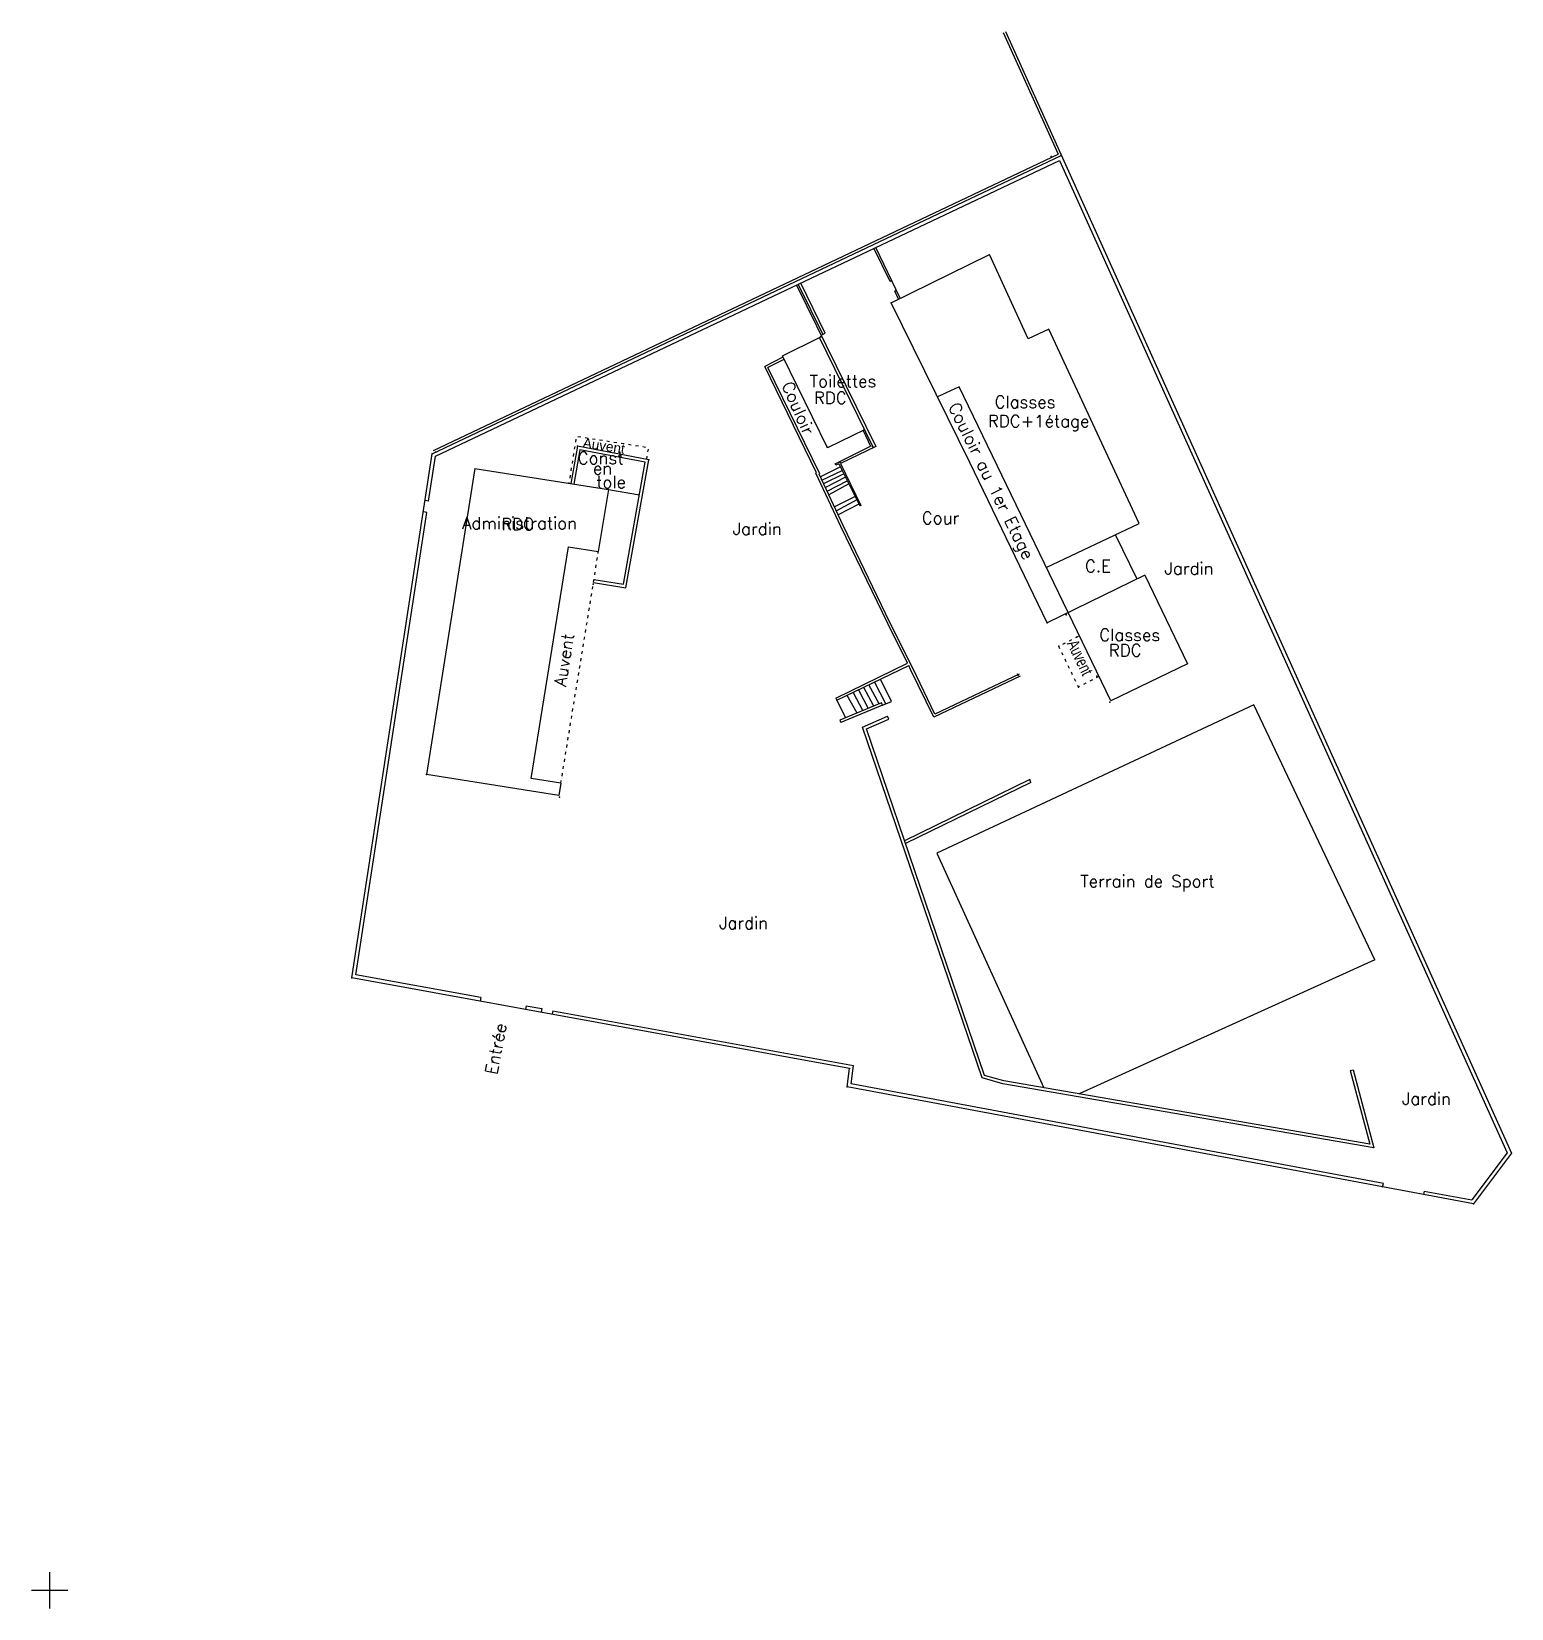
# Model space of a CAD drawing. Header units: millimetres. Extents: x 369465 to 369587, y 374493 to 374623.
import ezdxf

# ---------------------------------------------------------------- set-up
doc = ezdxf.new("R2010")
doc.units = ezdxf.units.MM
doc.linetypes.add('ACAD_ISO03W100', pattern=[30, 12, -18])
for name, color, linetype in [('CADREP1', 7, 'Continuous'), ('P1CONTINU', 7, 'Continuous'), ('POINTS', 7, 'Continuous')]:
    doc.layers.add(name, color=color, linetype=linetype)
doc.styles.add('ROMANT', font='romant.shx')
doc.styles.get("Standard").update_dxf_attribs({"font": 'arial.ttf'})

# ---------------------------------------------------------------- blocks, each defined once
blk = doc.blocks.new('CROISI')
for p, q in [((0, -0.1), (0, 0.1)), ((-0.1, 0), (0.1, 0))]:
    blk.add_line(p, q)

msp = doc.modelspace()

# ---------------------------------------------------------------- linework, layer by layer
for p, q in [((369530.34, 374598.04, -3.18), (369528.32, 374602.16, -0.65)), ((369527.96, 374601.99, -3.18), (369534.52, 374588.69, -3.18)), ((369528.1, 374602.05, -3.18), (369530.13, 374597.93, -3.18)), ((369530, 374597.86, -3.18), (369530.34, 374598.04, -3.18)), ((369534.52, 374588.69, -3.18), (369531.61, 374587.28, -3.18)), ((369531.61, 374587.28, -3.18), (369533.27, 374583.84, -3.18)), ((369531.22, 374567.95, -0.38), (369537.13, 374570.83, -0.38)), ((369531.31, 374567.77, -0.38), (369537.22, 374570.65, -0.38)), ((369532.05, 374566.33, -0.38), (369531.31, 374567.77, -0.38)), ((369565.67, 374567.39, -3.42), (369539.53, 374555.16, -3.42))]:
    msp.add_line(p, q)
at = {"flags": 128}
for points, elevation in [([(369535.69, 374602.3), (369534.35, 374605.03)], -6.53), ([(369536.53, 374600.91), (369534.5, 374605.1)], -6.53), ([(369556.22, 374582.33), (369548.78, 374598.35), (369547.07, 374597.56), (369543.88, 374604.51)], 1.4), ([(369535.82, 374602.37), (369535.69, 374602.3)], -5.42), ([(369536.21, 374601.57), (369536.07, 374601.5)], -6.01), ([(369536.39, 374600.84), (369536.07, 374601.5)], -6.53), ([(369534.32, 374588.59), (369529.88, 374597.68)], -1.82), ([(369526.84, 374596.04), (369525.36, 374595.28)], -1.26), ([(369526.93, 374595.86), (369525.62, 374595.21)], -1.26), ([(369531.64, 374582.09), (369529.58, 374586.49), (369529.63, 374586.53), (369525.36, 374595.28)], -2.27), ([(369531.82, 374582.18), (369529.84, 374586.41), (369529.9, 374586.44), (369525.62, 374595.21)], -2.27), ([(369541.37, 374593.6), (369539.6, 374592.77)], -1.55), ([(369556.69, 374578.08), (369560.21, 374570.79), (369553.87, 374567.72), (369541.37, 374593.6)], -4.35), ([(369533.46, 374590), (369534.08, 374588.71)], -2.03), ([(369531.47, 374587.25), (369531.22, 374587.14), (369531.16, 374587.27), (369534.08, 374588.71)], -1.74), ([(369531.59, 374587.01), (369529.94, 374586.2)], -2.66), ([(369530.07, 374585.91), (369531.74, 374586.71)], -2.83), ([(369531.47, 374587.25), (369533.19, 374583.79)], -1.74), ([(369531.88, 374586.43), (369530.21, 374585.61)], -2.89), ([(369532.02, 374586.15), (369530.35, 374585.32)], -3.02), ([(369530.49, 374585.01), (369532.16, 374585.87)], -3.13), ([(369532.29, 374585.6), (369530.63, 374584.71)], -3.22), ([(369532.8, 374584.58), (369531.1, 374583.71)], -3.4), ([(369532.95, 374584.29), (369531.26, 374583.38)], -3.56), ([(369533.12, 374583.94), (369531.41, 374583.06)], -3.72), ([(369533.27, 374583.84), (369533.19, 374583.79)], -3.19), ([(369537.13, 374570.83), (369535.49, 374574.1), (369531.64, 374582.09)], -2.27), ([(369546.32, 374569.93), (369539.37, 374566.63), (369537.56, 374570.41), (369535.67, 374574.19), (369531.82, 374582.18)], -2.27), ([(369548.55, 374578.73), (369556.22, 374582.33)], -1.62), ([(369556.04, 374577.76), (369554.26, 374581.41)], -4.48), ([(369508.55, 374560.93), (369506.11, 374561.33), (369509.19, 374580.42), (369511.64, 374580.03)], 0.47), ([(369546.4, 374569.75), (369539.28, 374566.37), (369537.38, 374570.32), (369537.22, 374570.65)], -2.27), ([(369546.27, 374569.77), (369546.19, 374569.95)], -4.85), ([(369532.65, 374568.42), (369533.44, 374566.91)], -0.81), ([(369533.07, 374568.63), (369533.89, 374567.1)], -1.01), ([(369534.34, 374567.28), (369533.52, 374568.84)], -1.09), ([(369534.8, 374567.47), (369533.94, 374569.05)], -1.26), ([(369535.34, 374567.48), (369534.41, 374569.28)], -1.43), ([(369535.81, 374567.67), (369534.9, 374569.52)], -1.58), ([(369531.22, 374567.95), (369531.31, 374567.77)], -0.38), ([(369534.98, 374567.55), (369531.55, 374566.13)], -0.19), ([(369535.06, 374567.36), (369531.63, 374565.95)], -0.19), ([(369532.96, 374566.71), (369532.16, 374568.18)], -0.57), ([(369535.06, 374567.36), (369534.98, 374567.55)], -0.19), ([(369535.06, 374567.36), (369535.81, 374567.67)], -0.19), ([(369575.65, 374546.37), (369565.67, 374567.39)], 4.4), ([(369531.55, 374566.13), (369531.63, 374565.95)], 0.6), ([(369573.85, 374537.33), (369575.57, 374530.88), (369544.99, 374536.17), (369543.27, 374536.66), (369533.42, 374565.55), (369535.47, 374566.46)], -2.22), ([(369573.61, 374537.27), (369575.23, 374531.19), (369545.05, 374536.41), (369543.47, 374536.86), (369533.74, 374565.41), (369535.57, 374566.23)], -2.22), ([(369535.57, 374566.23), (369535.47, 374566.46)], 0.44), ([(369547.2, 374561.24), (369536.87, 374556.2)], -2.42), ([(369547.3, 374561.01), (369536.96, 374555.97)], -2.42), ([(369547.3, 374561.01), (369547.2, 374561.24)], -2.83), ([(369539.53, 374555.16), (369548.37, 374535.84)], -2.61), ([(369575.65, 374546.37), (369551.26, 374535.34)], -2.7)]:
    msp.add_lwpolyline(points, dxfattribs=dict(at, elevation=elevation))
for points in [[(369556.69, 374578.08), (369548.64, 374574.16), (369542.25, 374587.38), (369535.78, 374600.54), (369543.88, 374604.51)], [(369533.59, 374590.07), (369530.52, 374588.58), (369526.83, 374596.15), (369529.88, 374597.68)], [(369529.88, 374597.68), (369530.05, 374597.76)], [(369501.47, 374586.87), (369497.47, 374561.65)], [(369508.55, 374560.93), (369508.38, 374559.92), (369497.47, 374561.65)]]:
    msp.add_lwpolyline(points, dxfattribs=at)
at = {"color": 0, "linetype": 'ACAD_ISO03W100', "ltscale": 0.02, "elevation": 2.04, "flags": 128}
msp.add_lwpolyline([(369515.63, 374587.65), (369515.79, 374588.58), (369509.83, 374589.51), (369509.21, 374585.66)], dxfattribs=at)
at = {"color": 0, "linetype": 'Continuous', "flags": 128}
for points in [[(369497.65, 374584.18), (369498.22, 374587.89)], [(369497.65, 374584.18), (369497.36, 374584.23)], [(369497.51, 374583.26), (369497.22, 374583.31)], [(369576.28, 374527.66), (369576.35, 374527.95)]]:
    msp.add_lwpolyline(points, dxfattribs=at)
at = {"color": 0, "elevation": 2.04, "flags": 128}
for points in [[(369511.24, 374577.47), (369513.91, 374577.05), (369515.8, 374587.6), (369509.92, 374588.71), (369509.38, 374585.64)], [(369511.28, 374577.72), (369513.71, 374577.34), (369515.51, 374587.4), (369510.12, 374588.42), (369509.62, 374585.59)]]:
    msp.add_lwpolyline(points, dxfattribs=at)
at = {"color": 0, "flags": 128}
for points in [[(369501.47, 374586.87), (369512.47, 374585.15), (369511.64, 374580.03)], [(369512.47, 374585.15), (369515.03, 374584.7)]]:
    msp.add_lwpolyline(points, dxfattribs=at)
at = {"linetype": 'ACAD_ISO03W100', "ltscale": 0.02, "flags": 128}
for points, elevation in [([(369508.55, 374560.93), (369511.24, 374577.47), (369511.64, 374580.03)], 0.47), ([(369552.89, 374569.74), (369551.22, 374568.86), (369549.59, 374572.22), (369551.28, 374573.08)], -2.65)]:
    msp.add_lwpolyline(points, dxfattribs=dict(at, elevation=elevation))
at = {"color": 0, "linetype": 'Continuous', "flags": 128}
for points, elevation in [([(369501.95, 374543.28), (369501.89, 374542.98)], 0.64), ([(369505.7, 374542.59), (369505.64, 374542.3)], 0.64), ([(369505.7, 374542.59), (369506.98, 374542.36)], 0.64), ([(369506.98, 374542.36), (369506.93, 374542.06)], 13.66), ([(369507.89, 374542.19), (369507.84, 374541.9)], 0.18), ([(369507.89, 374542.19), (369532.68, 374537.67)], 0.18), ([(369573.61, 374537.27), (369573.85, 374537.33)], -2.22), ([(369579.71, 374527.32), (369579.66, 374527.03)], 1.8), ([(369579.71, 374527.32), (369583.64, 374526.59)], 1.8)]:
    msp.add_lwpolyline(points, dxfattribs=dict(at, elevation=elevation))
at = {"layer": 'P1CONTINU'}
for p, q in [((369545.19, 374622.89), (369586.9, 374530.44)), ((369545.01, 374622.81), (369549.54, 374612.77)), ((369497.95, 374588.09), (369549.8, 374612.67)), ((369498.05, 374588.36), (369549.54, 374612.77)), ((369498.22, 374587.89), (369549.65, 374612.27)), ((369549.65, 374612.27), (369586.55, 374530.48)), ((369491.32, 374544.91), (369497.95, 374588.09)), ((369491.66, 374545.15), (369497.51, 374583.26)), ((369532.34, 374537.43), (369491.32, 374544.91)), ((369501.95, 374543.28, 0.64), (369491.66, 374545.15)), ((369532.14, 374535.91), (369532.34, 374537.43)), ((369532.47, 374536.15), (369532.68, 374537.67)), ((369583.77, 374526.26), (369532.14, 374535.91)), ((369576.35, 374527.95), (369532.47, 374536.15)), ((369586.55, 374530.48), (369583.64, 374526.59)), ((369586.9, 374530.44), (369583.77, 374526.26))]:
    msp.add_line(p, q, dxfattribs=at)
at = {"layer": 'POINTS'}
for p in [(369548.97, 374612.59), (369549.8, 374612.67), (369535.78, 374600.54), (369529.96, 374597.73), (369533.55, 374590.11), (369497.95, 374588.09), (369498.23, 374588.22), (369509.92, 374588.71), (369530.5, 374588.64), (369534.25, 374588.68), (369515.8, 374587.6), (369531.57, 374587.37), (369511.21, 374577.35), (369550.19, 374574.82), (369548.64, 374574.16), (369549.59, 374572.22), (369551.04, 374572.97), (369552.73, 374569.75), (369551.22, 374568.86), (369553.79, 374567.61), (369497.47, 374561.65), (369508.43, 374559.8), (369491.32, 374544.91), (369532.34, 374537.43), (369532.14, 374535.91), (369586.9, 374530.44), (369583.77, 374526.26)]:
    msp.add_point(p, dxfattribs=at)

# ---------------------------------------------------------------- block references
at = {"layer": 'CADREP1', "xscale": 15, "yscale": 15, "zscale": 0.5}
msp.add_blockref('CROISI', (369466.43, 374494.42), dxfattribs=at)

# ---------------------------------------------------------------- texts
at = {"linetype": 'Continuous', "style": 'ROMANT'}
for s, p in [('Toilettes', (369529.07, 374593.57, 0.63)), ('RDC', (369529.41, 374592.2, 1.35)), ('Classes', (369544.3, 374591.86, -3.52)), ('RDC+1étage', (369543.75, 374590.28, -3.52)), ('Const', (369509.94, 374587.24, 2.04)), ('en', (369511.19, 374586.39, 2.04)), ('tole', (369511.47, 374585.26, 2.04)), ('Cour', (369538.3, 374582.3, -4.28)), ('Jardin', (369522.72, 374581.41, -4.28)), ('C.E', (369551.75, 374578.34, -6.86)), ('Classes', (369552.93, 374572.66, -4.71)), ('RDC', (369553.72, 374571.39, -6.86)), ('Jardin', (369521.6, 374548.92, 2.5))]:
    msp.add_text(s, height=1, dxfattribs=at).set_placement(p)
at = {"color": 0, "linetype": 'Continuous', "style": 'ROMANT'}
for s, rotation, p in [('Couloir', 293.543, (369526.73, 374593.76, -2.27)), ('Couloir au 1er Etage', 296.1711, (369540.45, 374591.99, -4.35))]:
    msp.add_text(s, height=1, rotation=rotation, dxfattribs=at).set_placement(p)
at = {"linetype": 'Continuous', "width": 0.7}
msp.add_text('Auvent', height=1, rotation=295.7826, dxfattribs=at).set_placement((369550.24, 374572.45, -10.32))
at = {"color": 0, "insert": (369510.44, 374589.41, 2.04), "char_height": 0.8, "attachment_point": 1, "rotation": 351.1946}
msp.add_mtext_dynamic_manual_height_columns('Auvent', width=1.6437, gutter_width=12.5, heights=[0.392], dxfattribs=at)
at = {"char_height": 1, "width": 2.3929, "attachment_point": 1, "style": 'ROMANT'}
for s, insert in [('Administration \\P', (369500.41, 374582.87, -5.16)), ('  RDC', (369503.64, 374582.78, -7.21))]:
    msp.add_mtext(s, dxfattribs=dict(at, insert=insert))
at = {"linetype": 'Continuous', "char_height": 1, "attachment_point": 1, "style": 'ROMANT'}
for insert in [(369558.31, 374579.14, -6.06), (369577.88, 374535.44, -2.42)]:
    msp.add_mtext_dynamic_manual_height_columns('Jardin', width=1.6437, gutter_width=12.5, heights=[0.392], dxfattribs=dict(at, insert=insert))
at = {"insert": (369507.97, 374569.03, -7.21), "char_height": 1, "attachment_point": 1, "rotation": 80.8405, "style": 'ROMANT'}
msp.add_mtext_dynamic_manual_height_columns('Auvent', width=1.6437, gutter_width=12.5, heights=[0.392], dxfattribs=at)
at = {"linetype": 'Continuous', "insert": (369551.37, 374553.36, -4.28), "char_height": 1, "width": 15.4943, "attachment_point": 1, "style": 'ROMANT'}
msp.add_mtext('Terrain de Sport ', dxfattribs=at)
at = {"linetype": 'Continuous', "insert": (369502.31, 374537.07), "char_height": 1, "attachment_point": 1, "rotation": 78.9867, "style": 'ROMANT'}
msp.add_mtext_dynamic_manual_height_columns('Entrée', width=2.1632, gutter_width=12.5, heights=[0.393], dxfattribs=at)

doc.saveas('drawing.dxf')
